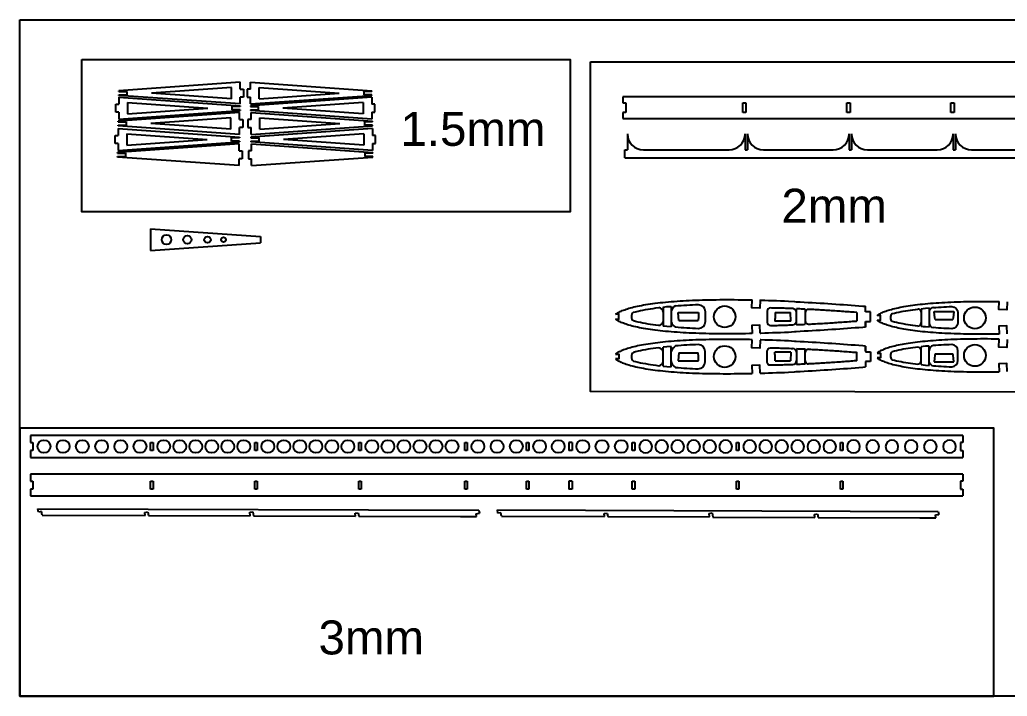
# Model space of a CAD drawing. Header units: inches. Extents: x 264 to 1849, y 18 to 441.
# Drawn here: x 264 to 881, y 18 to 441 of the extents above; entities that cross this region are included whole.
import ezdxf

# ---------------------------------------------------------------- set-up
doc = ezdxf.new("R2010")
doc.units = ezdxf.units.IN
doc.header["$MEASUREMENT"] = 0
doc.layers.add('7', color=7, linetype='Continuous')
doc.layers.add('LAYER01', color=7, linetype='Continuous')
doc.styles.get("Standard").update_dxf_attribs({"font": 'arial.ttf'})

# ---------------------------------------------------------------- blocks, each defined once
blk = doc.blocks.new('*U106')
blk.add_circle((0, 0), 4)
blk = doc.blocks.new('*U107')
at = {"color": 0, "linetype": 'ByBlock', "lineweight": -2, "transparency": 16777216}
for p in [(0, 0), (12, 0), (24, 0), (36, 0), (48, 0), (60, 0)]:
    blk.add_blockref('*U106', p, dxfattribs=at)
blk = doc.blocks.new('*U91')
blk.add_circle((0, 0), 4)
blk = doc.blocks.new('*U92')
at = {"color": 0, "linetype": 'ByBlock', "lineweight": -2, "transparency": 16777216}
for p in [(0, 0), (10, 0), (20, 0), (30, 0), (40, 0), (50, 0)]:
    blk.add_blockref('*U91', p, dxfattribs=at)
blk = doc.blocks.new('*U93')
blk.add_circle((0, 0), 4)
blk = doc.blocks.new('*U94')
at = {"color": 0, "linetype": 'ByBlock', "lineweight": -2, "transparency": 16777216}
for p in [(0, 0), (10, 0), (20, 0), (30, 0), (40, 0), (50, 0)]:
    blk.add_blockref('*U93', p, dxfattribs=at)
blk = doc.blocks.new('*U108')
blk.add_circle((0, 0), 4)
blk = doc.blocks.new('*U95')
at = {"color": 0, "linetype": 'ByBlock', "lineweight": -2, "transparency": 16777216}
for p in [(0, 0), (10, 0), (20, 0), (30, 0), (40, 0), (50, 0)]:
    blk.add_blockref('*U108', p, dxfattribs=at)
blk = doc.blocks.new('*U96')
blk.add_circle((0, 0), 4)
blk = doc.blocks.new('*U97')
at = {"color": 0, "linetype": 'ByBlock', "lineweight": -2, "transparency": 16777216}
for p in [(0, 0), (12, 0), (24, 0), (36, 0), (48, 0), (60, 0)]:
    blk.add_blockref('*U96', p, dxfattribs=at)
blk = doc.blocks.new('*U98')
blk.add_circle((0, 0), 4)
blk = doc.blocks.new('*U99')
at = {"color": 0, "linetype": 'ByBlock', "lineweight": -2, "transparency": 16777216}
for p in [(0, 0), (10, 0), (20, 0), (30, 0), (40, 0), (50, 0)]:
    blk.add_blockref('*U98', p, dxfattribs=at)
blk = doc.blocks.new('*U100')
blk.add_circle((0, 0), 4)
blk = doc.blocks.new('*U101')
at = {"color": 0, "linetype": 'ByBlock', "lineweight": -2, "transparency": 16777216}
for p in [(0, 0), (10, 0), (20, 0), (30, 0), (40, 0), (50, 0)]:
    blk.add_blockref('*U100', p, dxfattribs=at)
blk = doc.blocks.new('*U102')
blk.add_circle((0, 0), 4)
blk = doc.blocks.new('*U103')
at = {"color": 0, "linetype": 'ByBlock', "lineweight": -2, "transparency": 16777216}
for p in [(0, 0), (12, 0), (24, 0)]:
    blk.add_blockref('*U102', p, dxfattribs=at)
blk = doc.blocks.new('*U104')
blk.add_circle((0, 0), 4)
blk = doc.blocks.new('*U105')
at = {"color": 0, "linetype": 'ByBlock', "lineweight": -2, "transparency": 16777216}
for p in [(0, 0), (12, 0), (24, 0)]:
    blk.add_blockref('*U104', p, dxfattribs=at)

msp = doc.modelspace()

# ---------------------------------------------------------------- linework, layer by layer
for p, q in [((402.08, 402.06), (326.28, 396.76)), ((408.46, 402.06), (484.25, 396.76)), ((326.28, 396.26), (326.28, 396.76)), ((326.28, 396.26), (331.28, 396.26)), ((396.67, 398.76), (346.62, 395.26)), ((396.67, 391.76), (346.62, 395.26)), ((396.67, 391.76), (396.67, 398.76)), ((413.87, 391.76), (413.87, 398.76)), ((413.87, 398.76), (463.92, 395.26)), ((413.87, 391.76), (463.92, 395.26)), ((484.25, 396.26), (479.25, 396.26)), ((484.25, 396.26), (484.25, 396.76)), ((326.28, 393.76), (326.28, 394.26)), ((326.28, 394.26), (331.28, 394.26)), ((402.08, 388.46), (326.28, 393.76)), ((326.31, 392.68), (402.11, 387.38)), ((331.72, 389.38), (331.72, 382.38)), ((331.72, 389.38), (381.77, 385.88)), ((484.23, 392.68), (408.43, 387.38)), ((408.46, 388.46), (484.25, 393.76)), ((478.82, 389.38), (428.77, 385.88)), ((478.82, 389.38), (478.82, 382.38)), ((484.25, 394.26), (479.25, 394.26)), ((484.25, 393.76), (484.25, 394.26)), ((1223.31, 393), (640.98, 393)), ((640.98, 393), (640.98, 389.2)), ((640.98, 389.2), (642.98, 389.2)), ((642.98, 389.2), (642.98, 383.2)), ((715.98, 386.2), (715.98, 389.2)), ((715.98, 389.2), (717.98, 389.2)), ((717.98, 389.2), (717.98, 383.2)), ((780.98, 386.2), (780.98, 389.2)), ((780.98, 389.2), (782.98, 389.2)), ((782.98, 389.2), (782.98, 383.2)), ((845.98, 386.2), (845.98, 389.2)), ((845.98, 389.2), (847.98, 389.2)), ((847.98, 389.2), (847.98, 383.2)), ((401.66, 383.06), (325.87, 377.76)), ((326.31, 379.08), (402.11, 384.38)), ((331.72, 382.38), (381.77, 385.88)), ((402.11, 386.88), (397.11, 386.88)), ((402.11, 384.88), (397.11, 384.88)), ((402.11, 387.38), (402.11, 386.88)), ((402.11, 384.88), (402.11, 384.38)), ((408.43, 387.38), (408.43, 386.88)), ((408.43, 386.88), (413.43, 386.88)), ((408.43, 384.88), (408.43, 384.38)), ((408.43, 384.88), (413.43, 384.88)), ((484.23, 379.08), (408.43, 384.38)), ((408.88, 383.06), (484.67, 377.76)), ((478.82, 382.38), (428.77, 385.88)), ((640.98, 383.2), (640.98, 379.4)), ((642.98, 383.2), (640.98, 383.2)), ((715.98, 383.2), (715.98, 386.2)), ((717.98, 383.2), (715.98, 383.2)), ((780.98, 383.2), (780.98, 386.2)), ((782.98, 383.2), (780.98, 383.2)), ((845.98, 383.2), (845.98, 386.2)), ((847.98, 383.2), (845.98, 383.2)), ((325.87, 377.26), (325.87, 377.76)), ((325.87, 377.26), (330.87, 377.26)), ((396.25, 379.76), (346.2, 376.26)), ((396.25, 372.76), (346.2, 376.26)), ((396.25, 372.76), (396.25, 379.76)), ((414.29, 372.76), (414.29, 379.76)), ((414.29, 379.76), (464.34, 376.26)), ((414.29, 372.76), (464.34, 376.26)), ((484.67, 377.26), (479.67, 377.26)), ((484.67, 377.26), (484.67, 377.76)), ((640.98, 379.4), (1223.31, 379.4)), ((325.87, 374.76), (325.87, 375.26)), ((325.87, 375.26), (330.87, 375.26)), ((401.66, 369.46), (325.87, 374.76)), ((325.91, 373.05), (401.71, 367.75)), ((484.63, 373.05), (408.83, 367.75)), ((408.88, 369.46), (484.67, 374.76)), ((484.67, 375.26), (479.67, 375.26)), ((484.67, 374.76), (484.67, 375.26)), ((325.91, 359.45), (401.71, 364.75)), ((331.32, 369.75), (331.32, 362.75)), ((331.32, 369.75), (381.37, 366.25)), ((331.32, 362.75), (381.37, 366.25)), ((401.71, 367.25), (396.71, 367.25)), ((401.71, 365.25), (396.71, 365.25)), ((401.71, 367.75), (401.71, 367.25)), ((401.71, 365.25), (401.71, 364.75)), ((408.83, 367.75), (408.83, 367.25)), ((408.83, 367.25), (413.83, 367.25)), ((408.83, 365.25), (408.83, 364.75)), ((408.83, 365.25), (413.83, 365.25)), ((484.63, 359.45), (408.83, 364.75)), ((479.22, 369.75), (429.17, 366.25)), ((479.22, 362.75), (429.17, 366.25)), ((479.22, 369.75), (479.22, 362.75)), ((643.89, 369.85), (643.89, 359.85)), ((717.39, 369.85), (717.39, 359.85)), ((718.89, 369.85), (718.89, 359.85)), ((782.39, 369.85), (782.39, 359.85)), ((783.89, 369.85), (783.89, 359.85)), ((847.39, 369.85), (847.39, 359.85)), ((848.89, 369.85), (848.89, 359.85)), ((401.35, 363.55), (325.55, 358.25)), ((325.55, 357.75), (325.55, 358.25)), ((325.55, 357.75), (330.55, 357.75)), ((409.19, 363.55), (484.98, 358.25)), ((484.98, 357.75), (479.98, 357.75)), ((484.98, 357.75), (484.98, 358.25)), ((642.39, 354.85), (642.39, 359.85)), ((642.39, 359.85), (643.89, 359.85)), ((653.89, 359.85), (707.39, 359.85)), ((717.39, 359.85), (718.89, 359.85)), ((728.89, 359.85), (772.39, 359.85)), ((782.39, 359.85), (783.89, 359.85)), ((793.89, 359.85), (837.39, 359.85)), ((847.39, 359.85), (848.89, 359.85)), ((858.89, 359.85), (903.59, 359.85)), ((325.55, 355.25), (325.55, 355.75)), ((325.55, 355.75), (330.55, 355.75)), ((401.35, 349.95), (325.55, 355.25)), ((409.19, 349.95), (484.98, 355.25)), ((484.98, 355.75), (479.98, 355.75)), ((484.98, 355.25), (484.98, 355.75)), ((346.07, 310.49), (346.07, 296.89)), ((346.07, 310.49), (414.72, 305.69)), ((414.72, 305.69), (414.72, 301.69)), ((346.07, 296.89), (414.72, 301.69)), ((792.68, 252), (792.68, 249)), ((792.68, 234.24), (792.68, 237.24)), ((853.48, 181.29), (271.15, 181.29)), ((271.15, 181.29), (271.15, 176.99)), ((853.48, 181.29), (853.48, 176.99)), ((271.15, 176.99), (272.65, 176.99)), ((272.65, 176.99), (272.65, 171.99)), ((346.15, 174.49), (346.15, 176.99)), ((346.15, 176.99), (347.65, 176.99)), ((346.15, 171.99), (346.15, 174.49)), ((347.65, 176.99), (347.65, 171.99)), ((411.15, 174.49), (411.15, 176.99)), ((411.15, 176.99), (412.65, 176.99)), ((411.15, 171.99), (411.15, 174.49)), ((412.65, 176.99), (412.65, 171.99)), ((476.15, 174.49), (476.15, 176.99)), ((476.15, 176.99), (477.65, 176.99)), ((476.15, 171.99), (476.15, 174.49)), ((477.65, 176.99), (477.65, 171.99)), ((542.35, 174.49), (542.35, 176.99)), ((542.35, 176.99), (543.85, 176.99)), ((542.35, 171.99), (542.35, 174.49)), ((543.85, 176.99), (543.85, 171.99)), ((580.88, 174.49), (580.88, 176.99)), ((580.88, 176.99), (582.38, 176.99)), ((580.88, 171.99), (580.88, 174.49)), ((582.38, 176.99), (582.38, 171.99)), ((607.38, 176.99), (607.38, 171.99)), ((609.38, 176.99), (607.38, 176.99)), ((609.38, 176.99), (609.38, 171.99)), ((646.98, 174.49), (646.98, 176.99)), ((646.98, 176.99), (648.48, 176.99)), ((646.98, 171.99), (646.98, 174.49)), ((648.48, 176.99), (648.48, 171.99)), ((711.98, 174.49), (711.98, 176.99)), ((711.98, 176.99), (713.48, 176.99)), ((711.98, 171.99), (711.98, 174.49)), ((713.48, 176.99), (713.48, 171.99)), ((776.98, 174.49), (776.98, 176.99)), ((776.98, 176.99), (778.48, 176.99)), ((776.98, 171.99), (776.98, 174.49)), ((778.48, 176.99), (778.48, 171.99)), ((853.48, 176.99), (851.98, 176.99)), ((851.98, 176.99), (851.98, 171.99)), ((271.15, 171.99), (271.15, 167.69)), ((272.65, 171.99), (271.15, 171.99)), ((271.15, 167.69), (853.48, 167.69)), ((347.65, 171.99), (346.15, 171.99)), ((412.65, 171.99), (411.15, 171.99)), ((477.65, 171.99), (476.15, 171.99)), ((543.85, 171.99), (542.35, 171.99)), ((582.38, 171.99), (580.88, 171.99)), ((609.38, 171.99), (607.38, 171.99)), ((648.48, 171.99), (646.98, 171.99)), ((713.48, 171.99), (711.98, 171.99)), ((778.48, 171.99), (776.98, 171.99)), ((851.98, 171.99), (853.48, 171.99)), ((853.48, 171.99), (853.48, 167.69)), ((853.48, 157.24), (271.15, 157.24)), ((271.15, 157.24), (271.15, 152.94)), ((853.48, 157.24), (853.48, 152.94)), ((271.15, 152.94), (272.65, 152.94)), ((272.65, 152.94), (272.65, 147.94)), ((346.15, 150.44), (346.15, 152.94)), ((346.15, 152.94), (347.65, 152.94)), ((346.15, 147.94), (346.15, 150.44)), ((347.65, 152.94), (347.65, 147.94)), ((411.15, 150.44), (411.15, 152.94)), ((411.15, 152.94), (412.65, 152.94)), ((411.15, 147.94), (411.15, 150.44)), ((412.65, 152.94), (412.65, 147.94)), ((476.15, 150.44), (476.15, 152.94)), ((476.15, 152.94), (477.65, 152.94)), ((476.15, 147.94), (476.15, 150.44)), ((477.65, 152.94), (477.65, 147.94)), ((542.35, 150.44), (542.35, 152.94)), ((542.35, 152.94), (543.85, 152.94)), ((542.35, 147.94), (542.35, 150.44)), ((543.85, 152.94), (543.85, 147.94)), ((580.88, 150.44), (580.88, 152.94)), ((580.88, 152.94), (582.38, 152.94)), ((580.88, 147.94), (580.88, 150.44)), ((582.38, 152.94), (582.38, 147.94)), ((607.38, 152.94), (607.38, 147.94)), ((609.38, 152.94), (607.38, 152.94)), ((609.38, 152.94), (609.38, 147.94)), ((646.98, 150.44), (646.98, 152.94)), ((646.98, 152.94), (648.48, 152.94)), ((646.98, 147.94), (646.98, 150.44)), ((648.48, 152.94), (648.48, 147.94)), ((711.98, 150.44), (711.98, 152.94)), ((711.98, 152.94), (713.48, 152.94)), ((711.98, 147.94), (711.98, 150.44)), ((713.48, 152.94), (713.48, 147.94)), ((776.98, 150.44), (776.98, 152.94)), ((776.98, 152.94), (778.48, 152.94)), ((776.98, 147.94), (776.98, 150.44)), ((778.48, 152.94), (778.48, 147.94)), ((853.48, 152.94), (851.98, 152.94)), ((851.98, 152.94), (851.98, 147.94)), ((851.98, 152.94), (851.98, 150.44)), ((271.15, 147.94), (271.15, 143.64)), ((272.65, 147.94), (271.15, 147.94)), ((271.15, 143.64), (853.48, 143.64)), ((347.65, 147.94), (346.15, 147.94)), ((412.65, 147.94), (411.15, 147.94)), ((477.65, 147.94), (476.15, 147.94)), ((543.85, 147.94), (542.35, 147.94)), ((582.38, 147.94), (580.88, 147.94)), ((609.38, 147.94), (607.38, 147.94)), ((648.48, 147.94), (646.98, 147.94)), ((713.48, 147.94), (711.98, 147.94)), ((778.48, 147.94), (776.98, 147.94)), ((851.98, 147.94), (853.48, 147.94)), ((853.48, 147.94), (853.48, 143.64)), ((275.79, 135.57), (551.19, 134.66)), ((278.36, 131.62), (342.72, 131.4)), ((344.74, 131.39), (408.39, 131.17)), ((410.41, 131.16), (474.06, 130.94)), ((476.08, 130.94), (539.73, 130.72)), ((562.68, 134.85), (838.08, 133.95)), ((565.25, 130.91), (629.61, 130.68)), ((631.63, 130.68), (695.28, 130.46)), ((697.3, 130.45), (760.95, 130.23)), ((762.97, 130.22), (826.62, 130))]:
    msp.add_line(p, q)
at = {"color": 9}
for p, q in [((792.68, 258.56), (792.68, 262.08)), ((787.29, 258.19), (787.29, 252.9)), ((795.68, 258.56), (792.68, 258.56)), ((795.68, 252.56), (795.68, 258.56)), ((801.89, 256.35), (799.89, 256.35)), ((792.68, 249.03), (792.68, 252.56)), ((792.68, 252.56), (795.68, 252.56)), ((792.68, 237.2), (792.68, 233.68)), ((787.29, 228.05), (787.29, 233.34)), ((792.68, 233.68), (795.68, 233.68)), ((795.68, 233.68), (795.68, 227.68)), ((801.89, 229.88), (799.89, 229.88)), ((795.68, 227.68), (792.68, 227.68)), ((792.68, 227.68), (792.68, 224.16))]:
    msp.add_line(p, q, dxfattribs=at)
at = {"color": 7}
for p, q in [((276.08, 133.52), (275.79, 135.57)), ((278.06, 133.8), (276.08, 133.52)), ((278.36, 131.62), (278.06, 133.8)), ((342.44, 133.35), (344.43, 133.63)), ((342.72, 131.4), (342.44, 133.35)), ((344.43, 133.63), (344.74, 131.39)), ((408.07, 133.42), (410.05, 133.7)), ((408.39, 131.17), (408.07, 133.42)), ((410.05, 133.7), (410.41, 131.16)), ((473.8, 132.79), (475.78, 133.07)), ((474.06, 130.94), (473.8, 132.79)), ((475.78, 133.07), (476.08, 130.94)), ((549.48, 132.47), (551.46, 132.75)), ((549.73, 130.68), (549.48, 132.47)), ((551.19, 134.66), (551.46, 132.75)), ((562.97, 132.8), (562.68, 134.85)), ((564.95, 133.08), (562.97, 132.8)), ((565.25, 130.91), (564.95, 133.08)), ((629.33, 132.64), (631.32, 132.92)), ((629.61, 130.68), (629.33, 132.64)), ((631.32, 132.92), (631.63, 130.68)), ((694.96, 132.71), (696.94, 132.98)), ((695.28, 130.46), (694.96, 132.71)), ((696.94, 132.98), (697.3, 130.45)), ((760.69, 132.07), (762.67, 132.35)), ((760.95, 130.23), (760.69, 132.07)), ((762.67, 132.35), (762.97, 130.22)), ((836.37, 131.76), (838.35, 132.04)), ((836.62, 129.97), (836.37, 131.76)), ((838.08, 133.95), (838.35, 132.04))]:
    msp.add_line(p, q, dxfattribs=at)
at = {"color": 3}
msp.add_lwpolyline([(264.4, 441.09), (1834.81, 441.09), (1834.81, 18.48), (264.4, 18.48)], close=True, dxfattribs=at)
for centre, radius in [((356.07, 303.69), 3), ((369.07, 303.69), 2.6), ((381.67, 303.69), 2), ((391.67, 303.69), 1.5), ((704.7, 255.56), 6.73), ((860.98, 254.85), 6.79), ((704.7, 230.68), 6.73), ((860.98, 231.38), 6.79), ((589.07, 174.49), 4), ((600.7, 174.49), 4)]:
    msp.add_circle(centre, radius)
for centre, radius, start, end in [((653.89, 369.85), 10, 180, 270), ((707.39, 369.85), 10, 270, 0), ((728.89, 369.85), 10, 180, 270), ((772.39, 369.85), 10, 270, 0), ((793.89, 369.85), 10, 180, 270), ((837.39, 369.85), 10, 270, 0), ((858.89, 369.85), 10, 180, 270), ((649.94, 255.64), 3.55, 129.95246, 230.04754), ((811.43, 255.01), 3.26, 129.95246, 230.04754), ((649.94, 230.6), 3.55, 129.95246, 230.04754), ((811.43, 231.23), 3.26, 129.95246, 230.04754)]:
    msp.add_arc(centre, radius, start, end)
at = {"layer": '7', "linetype": 'Continuous'}
for points in [[(636.53, 257.06), (636.87, 257.35), (637.27, 257.63), (637.67, 257.9), (638.2, 258.21), (638.75, 258.5), (639.3, 258.77), (639.99, 259.08), (640.68, 259.38), (641.38, 259.66), (642.22, 259.97), (643.06, 260.26), (643.91, 260.54), (644.89, 260.83), (645.88, 261.11), (646.88, 261.37), (648, 261.65), (649.13, 261.91), (650.27, 262.16), (651.53, 262.42), (652.8, 262.67), (654.07, 262.9), (655.46, 263.13), (656.86, 263.36), (658.26, 263.57), (659.79, 263.78), (661.31, 263.98), (662.84, 264.17), (664.48, 264.36), (666.13, 264.54), (667.78, 264.7), (669.53, 264.87), (671.29, 265.02), (673.05, 265.16), (674.92, 265.3), (676.79, 265.42), (678.65, 265.54), (680.62, 265.65), (682.59, 265.75), (684.55, 265.83), (686.61, 265.92), (688.67, 265.99), (690.73, 266.05), (692.87, 266.11), (695.01, 266.16), (697.15, 266.19), (699.37, 266.22), (701.59, 266.24), (703.81, 266.25), (706.09, 266.26), (708.37, 266.25), (710.66, 266.24), (713, 266.22), (715.34, 266.2), (717.68, 266.16), (720.07, 266.12), (721.88, 266.08)], [(726.87, 265.84), (726.87, 265.84), (726.63, 260.84), (721.64, 261.08), (721.88, 266.08)], [(726.87, 265.95), (727.28, 265.94), (729.71, 265.87), (732.14, 265.79), (734.6, 265.71), (737.05, 265.62), (739.51, 265.52), (741.99, 265.42), (744.47, 265.31), (748.27, 265)], [(647.66, 258.37), (649.07, 258.72), (650.56, 259.06), (652.06, 259.39), (653.62, 259.7), (655.2, 259.99), (656.81, 260.28), (658.43, 260.54), (660.09, 260.79), (661.77, 261.03), (663.46, 261.25)], [(666.35, 261.6), (668.62, 261.85), (671.33, 262.02)], [(673.89, 262.34), (675.67, 262.48), (677.46, 262.62), (679.25, 262.74), (681.05, 262.86), (682.86, 262.96), (684.67, 263.06), (686.49, 263.15), (688.16, 263.23)], [(748.27, 265), (749.33, 264.95), (751.82, 264.81), (754.3, 264.68), (756.79, 264.53), (759.28, 264.39), (761.76, 264.24), (764.23, 264.09), (766.71, 263.94), (769.17, 263.78), (771.63, 263.62), (774.09, 263.45), (776.52, 263.28), (778.94, 263.11), (781.37, 262.93), (783.76, 262.76), (786.15, 262.58), (788.54, 262.4), (790.88, 262.22), (792.68, 262.08)], [(754.9, 260.29), (753.81, 260.34), (752.71, 260.39), (751.62, 260.44), (750.52, 260.49), (749.52, 260.53)], [(787.31, 258.18), (786.74, 258.23), (785.64, 258.31), (784.55, 258.4), (783.44, 258.48), (782.34, 258.56), (781.24, 258.64), (780.14, 258.72), (779.04, 258.81), (777.94, 258.88), (776.84, 258.96), (775.75, 259.04), (774.65, 259.12), (773.55, 259.19), (772.45, 259.26), (771.35, 259.34), (770.25, 259.41), (769.16, 259.48), (768.06, 259.55), (766.96, 259.62), (765.86, 259.69), (764.77, 259.75), (763.67, 259.82), (762.57, 259.88), (761.48, 259.94), (760.38, 260), (759.28, 260.06), (758.19, 260.12), (757.09, 260.18)], [(799.89, 256.35), (800.15, 256.57), (800.53, 256.85), (800.92, 257.1), (801.43, 257.4), (801.95, 257.68), (802.48, 257.94), (803.14, 258.24), (803.81, 258.52), (804.48, 258.79), (805.28, 259.09), (806.09, 259.37), (806.91, 259.63), (807.86, 259.92), (808.81, 260.18), (809.76, 260.44), (810.84, 260.7), (811.93, 260.96), (813.01, 261.2), (814.23, 261.45), (815.44, 261.68), (816.66, 261.9), (818.01, 262.13), (819.35, 262.34), (820.69, 262.55), (822.16, 262.75), (823.62, 262.95), (825.09, 263.13), (826.67, 263.31), (828.25, 263.48), (829.83, 263.64), (831.52, 263.79), (833.21, 263.94), (834.9, 264.07), (836.69, 264.21), (838.48, 264.33), (840.28, 264.44), (842.17, 264.54), (844.05, 264.64), (845.94, 264.72), (847.92, 264.8), (849.9, 264.87), (851.87, 264.93), (853.93, 264.99), (855.99, 265.03), (858.04, 265.07), (860.17, 265.09), (862.3, 265.11), (864.43, 265.13), (866.63, 265.13), (868.82, 265.13), (871.01, 265.11), (873.26, 265.1), (875.51, 265.07), (876.1, 265.06)], [(809.34, 257.51), (810.64, 257.83), (812, 258.15), (813.37, 258.44), (814.8, 258.73), (816.25, 259), (817.73, 259.26), (819.21, 259.5), (820.74, 259.73), (822.27, 259.95), (823.82, 260.15), (825.38, 260.35)], [(827.34, 260.57), (828.55, 260.7), (830.16, 260.86), (832.32, 261.06)], [(835.01, 261.28), (836.65, 261.41), (838.29, 261.52), (839.94, 261.62), (841.6, 261.72), (843.26, 261.81), (844.92, 261.89), (846.46, 261.97)], [(881.1, 264.9), (880.88, 259.84), (875.88, 260.06), (876.1, 265.05)], [(636.52, 254.06), (638.57, 254.06), (638.57, 257.06), (636.53, 257.06)], [(721.88, 245.04), (720.07, 245), (717.68, 244.96), (715.34, 244.92), (713, 244.9), (710.66, 244.88), (708.37, 244.86), (706.09, 244.86), (703.81, 244.86), (701.59, 244.88), (699.37, 244.9), (697.15, 244.93), (695.01, 244.96), (692.87, 245.01), (690.73, 245.07), (688.67, 245.13), (686.61, 245.2), (684.55, 245.28), (682.59, 245.37), (680.62, 245.47), (678.65, 245.58), (676.79, 245.7), (674.92, 245.82), (673.05, 245.96), (671.29, 246.1), (669.53, 246.25), (667.78, 246.42), (666.13, 246.58), (664.48, 246.76), (662.84, 246.95), (661.31, 247.13), (659.79, 247.33), (658.26, 247.55), (656.86, 247.76), (655.46, 247.98), (654.07, 248.22), (652.8, 248.45), (651.53, 248.7), (650.27, 248.96), (649.13, 249.2), (648, 249.47), (646.88, 249.75), (645.88, 250.01), (644.89, 250.29), (643.91, 250.58), (643.06, 250.85), (642.22, 251.15), (641.38, 251.46), (640.68, 251.74), (639.99, 252.04), (639.3, 252.35), (638.75, 252.62), (638.2, 252.91), (637.67, 253.22), (637.27, 253.49), (636.87, 253.77), (636.52, 254.06)], [(663.46, 250.03), (661.77, 250.26), (660.09, 250.49), (658.43, 250.75), (656.81, 251.01), (655.2, 251.29), (653.62, 251.59), (652.06, 251.9), (650.56, 252.22), (649.07, 252.57), (647.66, 252.92)], [(676.1, 253.23), (675.85, 255.5), (675.67, 258.2)], [(688.4, 258.18), (688.26, 255.5), (688.01, 253.23)], [(736.29, 258.24), (736.23, 257.14), (736.18, 256.05), (736.13, 254.95), (736.09, 253.86), (736.04, 252.86)], [(745.99, 252.76), (745.95, 253.86), (745.9, 254.95), (745.85, 256.05), (745.8, 257.14), (745.74, 258.24)], [(757.09, 250.94), (758.19, 251), (759.28, 251.05), (760.38, 251.11), (761.48, 251.18), (762.57, 251.24), (763.67, 251.3), (764.77, 251.37), (765.86, 251.43), (766.96, 251.5), (768.06, 251.57), (769.16, 251.64), (770.25, 251.71), (771.35, 251.78), (772.45, 251.85), (773.55, 251.93), (774.65, 252), (775.75, 252.08), (776.84, 252.16), (777.94, 252.23), (779.04, 252.31), (780.14, 252.39), (781.24, 252.47), (782.34, 252.56), (783.44, 252.64), (784.55, 252.72), (785.64, 252.81), (786.74, 252.89), (787.29, 252.93)], [(799.89, 253.35), (801.9, 253.35), (801.9, 256.35), (799.89, 256.35)], [(876.11, 244.65), (875.51, 244.64), (873.26, 244.61), (871.01, 244.59), (868.82, 244.58), (866.63, 244.58), (864.43, 244.58), (862.3, 244.59), (860.17, 244.61), (858.04, 244.64), (855.99, 244.68), (853.93, 244.72), (851.87, 244.78), (849.9, 244.84), (847.92, 244.91), (845.94, 244.99), (844.05, 245.07), (842.17, 245.17), (840.28, 245.27), (838.48, 245.38), (836.69, 245.5), (834.9, 245.63), (833.21, 245.77), (831.52, 245.92), (829.83, 246.07), (828.25, 246.23), (826.67, 246.4), (825.09, 246.58), (823.62, 246.76), (822.16, 246.96), (820.69, 247.16), (819.35, 247.36), (818.01, 247.58), (816.66, 247.81), (815.44, 248.03), (814.23, 248.26), (813.01, 248.51), (811.93, 248.75), (810.84, 249), (809.76, 249.27), (808.81, 249.52), (807.86, 249.79), (806.91, 250.07), (806.09, 250.34), (805.28, 250.62), (804.48, 250.91), (803.81, 251.18), (803.14, 251.47), (802.48, 251.77), (801.95, 252.03), (801.43, 252.31), (800.92, 252.61), (800.53, 252.86), (800.15, 253.14), (799.89, 253.35)], [(836.1, 253.78), (835.97, 254.99), (835.81, 256.59), (835.61, 258.76)], [(847.7, 258.76), (847.51, 256.59), (847.34, 254.99), (847.21, 253.78)], [(671.3, 249.3), (668.62, 249.44), (666.35, 249.69)], [(688.16, 248.06), (686.49, 248.13), (684.67, 248.22), (682.86, 248.32), (681.05, 248.43), (679.25, 248.54), (677.46, 248.67), (675.67, 248.8), (673.89, 248.94)], [(726.87, 245.28), (726.63, 250.28), (721.64, 250.03), (721.88, 245.04)], [(792.68, 249.03), (790.88, 248.89), (788.54, 248.71), (786.15, 248.53), (783.76, 248.35), (781.37, 248.18), (778.94, 248.01), (776.52, 247.83), (774.09, 247.67), (771.63, 247.5), (769.17, 247.34), (766.71, 247.18), (764.23, 247.02), (761.76, 246.87), (759.28, 246.72), (756.79, 246.58), (754.3, 246.44), (751.82, 246.3), (749.33, 246.17), (748.27, 246.11)], [(749.43, 250.58), (750.52, 250.63), (751.62, 250.68), (752.71, 250.73), (753.81, 250.78), (754.9, 250.83)], [(825.38, 249.68), (823.82, 249.87), (822.27, 250.08), (820.74, 250.29), (819.21, 250.52), (817.73, 250.77), (816.25, 251.03), (814.8, 251.3), (813.37, 251.58), (812, 251.88), (810.64, 252.19), (809.34, 252.52)], [(832.32, 248.97), (830.16, 249.16), (828.55, 249.33), (827.34, 249.46)], [(846.46, 248.06), (844.92, 248.13), (843.26, 248.21), (841.6, 248.3), (839.94, 248.4), (838.29, 248.51), (836.65, 248.62), (835.01, 248.74)], [(881.11, 244.87), (880.89, 249.86), (875.89, 249.64), (876.11, 244.65)], [(721.88, 241.2), (720.07, 241.24), (717.68, 241.28), (715.34, 241.32), (713, 241.34), (710.66, 241.36), (708.37, 241.38), (706.09, 241.38), (703.81, 241.38), (701.59, 241.36), (699.37, 241.34), (697.15, 241.31), (695.01, 241.28), (692.87, 241.23), (690.73, 241.17), (688.67, 241.11), (686.61, 241.04), (684.55, 240.95), (682.59, 240.87), (680.62, 240.77), (678.65, 240.66), (676.79, 240.54), (674.92, 240.42), (673.05, 240.28), (671.29, 240.14), (669.53, 239.99), (667.78, 239.82), (666.13, 239.66), (664.48, 239.48), (662.84, 239.29), (661.31, 239.11), (659.79, 238.9), (658.26, 238.69), (656.86, 238.48), (655.46, 238.26), (654.07, 238.02), (652.8, 237.79), (651.53, 237.54), (650.27, 237.28), (649.13, 237.03), (648, 236.77), (646.88, 236.49), (645.88, 236.23), (644.89, 235.95), (643.91, 235.66), (643.06, 235.38), (642.22, 235.09), (641.38, 234.78), (640.68, 234.5), (639.99, 234.2), (639.3, 233.89), (638.75, 233.62), (638.2, 233.33), (637.67, 233.02), (637.27, 232.75), (636.87, 232.47), (636.52, 232.18)], [(726.87, 240.96), (726.63, 235.96), (721.64, 236.2), (721.88, 241.2)], [(748.27, 246.11), (744.47, 245.81), (741.99, 245.7), (739.51, 245.6), (737.05, 245.5), (734.6, 245.41), (732.14, 245.32), (729.71, 245.25), (727.28, 245.18), (726.88, 245.16)], [(748.27, 240.13), (744.47, 240.43), (741.99, 240.54), (739.51, 240.64), (737.05, 240.74), (734.6, 240.83), (732.14, 240.91), (729.71, 240.99), (727.28, 241.06), (726.88, 241.07)], [(876.11, 241.59), (875.51, 241.6), (873.26, 241.63), (871.01, 241.65), (868.82, 241.66), (866.63, 241.66), (864.43, 241.66), (862.3, 241.64), (860.17, 241.63), (858.04, 241.6), (855.99, 241.56), (853.93, 241.52), (851.87, 241.46), (849.9, 241.4), (847.92, 241.33), (845.94, 241.25), (844.05, 241.17), (842.17, 241.07), (840.28, 240.97), (838.48, 240.86), (836.69, 240.74), (834.9, 240.6), (833.21, 240.47), (831.52, 240.32), (829.83, 240.17), (828.25, 240.01), (826.67, 239.84), (825.09, 239.66), (823.62, 239.48), (822.16, 239.28), (820.69, 239.08), (819.35, 238.87), (818.01, 238.66), (816.66, 238.43), (815.44, 238.21), (814.23, 237.98), (813.01, 237.73), (811.93, 237.49), (810.84, 237.23), (809.76, 236.97), (808.81, 236.71), (807.86, 236.45), (806.91, 236.16), (806.09, 235.9), (805.28, 235.62), (804.48, 235.32), (803.81, 235.05), (803.14, 234.77), (802.48, 234.47), (801.95, 234.21), (801.43, 233.93), (800.92, 233.63), (800.53, 233.38), (800.15, 233.1), (799.89, 232.88)], [(881.11, 241.37), (880.89, 236.38), (875.89, 236.6), (876.11, 241.59)], [(663.46, 236.21), (661.77, 235.98), (660.09, 235.74), (658.43, 235.49), (656.81, 235.23), (655.2, 234.95), (653.62, 234.65), (652.06, 234.34), (650.56, 234.02), (649.07, 233.67), (647.66, 233.32)], [(671.3, 236.94), (668.62, 236.8), (666.35, 236.55)], [(688.16, 238.18), (686.49, 238.11), (684.67, 238.02), (682.86, 237.92), (681.05, 237.81), (679.25, 237.7), (677.46, 237.57), (675.67, 237.44), (673.89, 237.3)], [(792.68, 237.2), (790.88, 237.34), (788.54, 237.52), (786.15, 237.71), (783.76, 237.88), (781.37, 238.06), (778.94, 238.23), (776.52, 238.4), (774.09, 238.57), (771.63, 238.74), (769.17, 238.9), (766.71, 239.06), (764.23, 239.22), (761.76, 239.37), (759.28, 239.51), (756.79, 239.66), (754.3, 239.8), (751.82, 239.94), (749.33, 240.07), (748.27, 240.13)], [(749.43, 235.66), (750.52, 235.61), (751.62, 235.56), (752.71, 235.51), (753.81, 235.46), (754.9, 235.41)], [(757.09, 235.3), (758.19, 235.24), (759.28, 235.18), (760.38, 235.12), (761.48, 235.06), (762.57, 235), (763.67, 234.94), (764.77, 234.87), (765.86, 234.81), (766.96, 234.74), (768.06, 234.67), (769.16, 234.6), (770.25, 234.53), (771.35, 234.46), (772.45, 234.39), (773.55, 234.31), (774.65, 234.24), (775.75, 234.16), (776.84, 234.08), (777.94, 234), (779.04, 233.93), (780.14, 233.85), (781.24, 233.77), (782.34, 233.68), (783.44, 233.6), (784.55, 233.52), (785.64, 233.43), (786.74, 233.35), (787.29, 233.31)], [(825.38, 236.56), (823.82, 236.37), (822.27, 236.16), (820.74, 235.94), (819.21, 235.71), (817.73, 235.47), (816.25, 235.21), (814.8, 234.94), (813.37, 234.66), (812, 234.36), (810.64, 234.05), (809.34, 233.72)], [(832.32, 237.27), (830.16, 237.07), (828.55, 236.91), (827.34, 236.78)], [(846.46, 238.18), (844.92, 238.11), (843.26, 238.03), (841.6, 237.94), (839.94, 237.84), (838.29, 237.73), (836.65, 237.62), (835.01, 237.5)], [(636.52, 232.18), (638.57, 232.18), (638.57, 229.18), (636.53, 229.18)], [(636.53, 229.18), (636.87, 228.89), (637.27, 228.61), (637.67, 228.34), (638.2, 228.03), (638.75, 227.74), (639.3, 227.47), (639.99, 227.16), (640.68, 226.86), (641.38, 226.58), (642.22, 226.27), (643.06, 225.98), (643.91, 225.7), (644.89, 225.41), (645.88, 225.13), (646.88, 224.87), (648, 224.59), (649.13, 224.33), (650.27, 224.08), (651.53, 223.82), (652.8, 223.57), (654.07, 223.34), (655.46, 223.1), (656.86, 222.88), (658.26, 222.67), (659.79, 222.46), (661.31, 222.25), (662.84, 222.07), (664.48, 221.88), (666.13, 221.7), (667.78, 221.54), (669.53, 221.37), (671.29, 221.22), (673.05, 221.08), (674.92, 220.94), (676.79, 220.82), (678.65, 220.7), (680.62, 220.59), (682.59, 220.49), (684.55, 220.4), (686.61, 220.32), (688.67, 220.25), (690.73, 220.19), (692.87, 220.13), (695.01, 220.08), (697.15, 220.05), (699.37, 220.02), (701.59, 220), (703.81, 219.98), (706.09, 219.98), (708.37, 219.98), (710.66, 220), (713, 220.02), (715.34, 220.04), (717.68, 220.08), (720.07, 220.12), (721.88, 220.16)], [(676.1, 233.01), (675.85, 230.74), (675.67, 228.03)], [(688.4, 228.06), (688.26, 230.74), (688.01, 233.01)], [(736.29, 228), (736.23, 229.1), (736.18, 230.19), (736.13, 231.29), (736.09, 232.38), (736.04, 233.38)], [(745.99, 233.48), (745.95, 232.38), (745.9, 231.29), (745.85, 230.19), (745.8, 229.1), (745.74, 228)], [(799.89, 232.88), (801.9, 232.88), (801.9, 229.88), (799.89, 229.88)], [(799.89, 229.88), (800.15, 229.67), (800.53, 229.39), (800.92, 229.14), (801.43, 228.84), (801.95, 228.56), (802.48, 228.3), (803.14, 228), (803.81, 227.71), (804.48, 227.45), (805.28, 227.15), (806.09, 226.87), (806.91, 226.61), (807.86, 226.32), (808.81, 226.06), (809.76, 225.8), (810.84, 225.54), (811.93, 225.28), (813.01, 225.04), (814.23, 224.79), (815.44, 224.56), (816.66, 224.34), (818.01, 224.11), (819.35, 223.89), (820.69, 223.69), (822.16, 223.49), (823.62, 223.29), (825.09, 223.11), (826.67, 222.93), (828.25, 222.76), (829.83, 222.6), (831.52, 222.45), (833.21, 222.3), (834.9, 222.17), (836.69, 222.03), (838.48, 221.91), (840.28, 221.8), (842.17, 221.7), (844.05, 221.6), (845.94, 221.52), (847.92, 221.44), (849.9, 221.37), (851.87, 221.31), (853.93, 221.25), (855.99, 221.21), (858.04, 221.17), (860.17, 221.14), (862.3, 221.12), (864.43, 221.11), (866.63, 221.11), (868.82, 221.11), (871.01, 221.12), (873.26, 221.14), (875.51, 221.17), (876.1, 221.18)], [(809.34, 228.73), (810.64, 228.41), (812, 228.09), (813.37, 227.79), (814.8, 227.51), (816.25, 227.24), (817.73, 226.98), (819.21, 226.74), (820.74, 226.51), (822.27, 226.29), (823.82, 226.09), (825.38, 225.89)], [(836.1, 232.46), (835.97, 231.25), (835.81, 229.64), (835.61, 227.48)], [(847.7, 227.48), (847.51, 229.64), (847.34, 231.25), (847.21, 232.46)], [(647.66, 227.87), (649.07, 227.52), (650.56, 227.18), (652.06, 226.85), (653.62, 226.54), (655.2, 226.25), (656.81, 225.96), (658.43, 225.7), (660.09, 225.45), (661.77, 225.21), (663.46, 224.99)], [(666.35, 224.64), (668.62, 224.39), (671.33, 224.21)], [(673.89, 223.9), (675.67, 223.76), (677.46, 223.62), (679.25, 223.5), (681.05, 223.38), (682.86, 223.27), (684.67, 223.18), (686.49, 223.09), (688.16, 223.01)], [(726.87, 220.4), (726.87, 220.4), (726.63, 225.4), (721.64, 225.16), (721.88, 220.16)], [(748.27, 221.24), (749.33, 221.29), (751.82, 221.42), (754.3, 221.56), (756.79, 221.7), (759.28, 221.85), (761.76, 222), (764.23, 222.15), (766.71, 222.3), (769.17, 222.46), (771.63, 222.62), (774.09, 222.79), (776.52, 222.96), (778.94, 223.13), (781.37, 223.3), (783.76, 223.48), (786.15, 223.66), (788.54, 223.84), (790.88, 224.02), (792.68, 224.16)], [(754.9, 225.95), (753.81, 225.9), (752.71, 225.85), (751.62, 225.8), (750.52, 225.75), (749.52, 225.71)], [(787.31, 228.06), (786.74, 228.01), (785.64, 227.93), (784.55, 227.84), (783.44, 227.76), (782.34, 227.68), (781.24, 227.59), (780.14, 227.51), (779.04, 227.43), (777.94, 227.35), (776.84, 227.28), (775.75, 227.2), (774.65, 227.12), (773.55, 227.05), (772.45, 226.97), (771.35, 226.9), (770.25, 226.83), (769.16, 226.76), (768.06, 226.69), (766.96, 226.62), (765.86, 226.55), (764.77, 226.49), (763.67, 226.42), (762.57, 226.36), (761.48, 226.3), (760.38, 226.24), (759.28, 226.18), (758.19, 226.12), (757.09, 226.06)], [(827.34, 225.67), (828.55, 225.54), (830.16, 225.38), (832.32, 225.18)], [(835.01, 224.96), (836.65, 224.83), (838.29, 224.72), (839.94, 224.62), (841.6, 224.52), (843.26, 224.43), (844.92, 224.34), (846.46, 224.27)], [(881.1, 221.34), (880.88, 226.4), (875.88, 226.18), (876.1, 221.19)], [(726.87, 220.29), (727.28, 220.3), (729.71, 220.37), (732.14, 220.45), (734.6, 220.53), (737.05, 220.62), (739.51, 220.72), (741.99, 220.82), (744.47, 220.93), (748.27, 221.24)]]:
    msp.add_lwpolyline(points, dxfattribs=at)
for points in [[(688.16, 263.23, -0.409078), (692.41, 258.9), (692.41, 252.38, -0.409078), (688.16, 248.06)], [(747.21, 260.63), (745.05, 260.71), (743.96, 260.75), (742.87, 260.78), (741.78, 260.82), (740.68, 260.85), (739.59, 260.88), (738.5, 260.91), (737.41, 260.94), (736.32, 260.97), (735.23, 260.99), (734.14, 261.01), (733.29, 261.03, 0.419355), (731.25, 259.03), (731.25, 252.13, 0.414214), (733.25, 250.13), (735.23, 250.13), (736.32, 250.15), (737.41, 250.18), (738.5, 250.21), (739.59, 250.23), (740.68, 250.27), (741.78, 250.3), (742.87, 250.33), (743.96, 250.37), (745.05, 250.41), (746.15, 250.45), (747.24, 250.49)], [(846.46, 261.97, -0.409078), (850.35, 258), (850.35, 252.02, -0.409078), (846.46, 248.06)], [(688.16, 223.01, 0.409078), (692.41, 227.34), (692.41, 233.86, 0.409078), (688.16, 238.18)], [(747.21, 225.61), (745.05, 225.53), (743.96, 225.49), (742.87, 225.46), (741.78, 225.42), (740.68, 225.39), (739.59, 225.35), (738.5, 225.33), (737.41, 225.3), (736.32, 225.27), (735.23, 225.25), (734.14, 225.23), (733.29, 225.21, -0.419355), (731.25, 227.21), (731.25, 234.11, -0.414214), (733.25, 236.11), (735.23, 236.11), (736.32, 236.09), (737.41, 236.06), (738.5, 236.03), (739.59, 236), (740.68, 235.97), (741.78, 235.94), (742.87, 235.9), (743.96, 235.87), (745.05, 235.83), (746.15, 235.79), (747.24, 235.75)], [(846.46, 224.27, 0.409078), (850.35, 228.24), (850.35, 234.21, 0.409078), (846.46, 238.18)]]:
    msp.add_lwpolyline(points, format="xyb", dxfattribs=at)
at = {"layer": 'LAYER01', "color": 7, "linetype": 'Continuous'}
for p, q in [((402.08, 397.76), (402.08, 402.06)), ((408.46, 397.76), (408.46, 402.06)), ((402.08, 397.76), (404.08, 397.76)), ((404.08, 397.76), (404.08, 392.76)), ((408.46, 397.76), (406.46, 397.76)), ((406.46, 397.76), (406.46, 392.76)), ((326.31, 392.68), (326.31, 388.38)), ((404.08, 392.76), (402.08, 392.76)), ((402.08, 388.46), (402.08, 392.76)), ((406.46, 392.76), (408.46, 392.76)), ((408.46, 388.46), (408.46, 392.76)), ((484.23, 392.68), (484.23, 388.38)), ((324.31, 388.38), (326.31, 388.38)), ((324.31, 383.38), (324.31, 388.38)), ((326.31, 383.38), (324.31, 383.38)), ((326.31, 383.38), (326.31, 379.08)), ((401.66, 378.76), (401.66, 383.06)), ((408.88, 378.76), (408.88, 383.06)), ((486.23, 388.38), (484.23, 388.38)), ((484.23, 383.38), (486.23, 383.38)), ((484.23, 383.38), (484.23, 379.08)), ((486.23, 383.38), (486.23, 388.38)), ((401.66, 378.76), (403.66, 378.76)), ((403.66, 378.76), (403.66, 373.76)), ((408.88, 378.76), (406.88, 378.76)), ((406.88, 378.76), (406.88, 373.76)), ((325.91, 373.05), (325.91, 368.75)), ((403.66, 373.76), (401.66, 373.76)), ((401.66, 369.46), (401.66, 373.76)), ((406.88, 373.76), (408.88, 373.76)), ((408.88, 369.46), (408.88, 373.76)), ((484.63, 373.05), (484.63, 368.75)), ((323.91, 368.75), (325.91, 368.75)), ((323.91, 363.75), (323.91, 368.75)), ((486.63, 368.75), (484.63, 368.75)), ((486.63, 363.75), (486.63, 368.75)), ((325.91, 363.75), (323.91, 363.75)), ((325.91, 363.75), (325.91, 359.45)), ((401.35, 359.25), (401.35, 363.55)), ((401.35, 359.25), (403.35, 359.25)), ((403.35, 359.25), (403.35, 354.25)), ((409.19, 359.25), (407.19, 359.25)), ((407.19, 359.25), (407.19, 354.25)), ((409.19, 359.25), (409.19, 363.55)), ((484.63, 363.75), (486.63, 363.75)), ((484.63, 363.75), (484.63, 359.45)), ((403.35, 354.25), (401.35, 354.25)), ((401.35, 349.95), (401.35, 354.25)), ((407.19, 354.25), (409.19, 354.25)), ((409.19, 349.95), (409.19, 354.25))]:
    msp.add_line(p, q, dxfattribs=at)
at = {"layer": 'LAYER01'}
for p, q in [((331.28, 396.26), (331.28, 394.26)), ((479.25, 396.26), (479.25, 394.26)), ((397.11, 384.88), (397.11, 386.88)), ((413.43, 384.88), (413.43, 386.88)), ((330.87, 377.26), (330.87, 375.26)), ((479.67, 377.26), (479.67, 375.26)), ((396.71, 365.25), (396.71, 367.25)), ((413.83, 365.25), (413.83, 367.25)), ((330.55, 357.75), (330.55, 355.75)), ((479.98, 357.75), (479.98, 355.75)), ((642.39, 354.85), (1224.72, 354.85)), ((666.35, 261.6), (666.35, 249.69)), ((671.33, 262.02), (671.3, 249.3)), ((749.43, 250.58), (749.52, 260.53)), ((754.9, 260.29), (754.9, 250.83)), ((827.34, 260.57), (827.34, 249.46)), ((832.32, 261.06), (832.32, 248.97)), ((675.67, 258.2), (688.4, 258.18)), ((676.1, 253.23), (688.01, 253.23)), ((736.29, 258.24), (745.74, 258.24)), ((835.61, 258.76), (847.7, 258.76)), ((836.1, 253.78), (847.21, 253.78)), ((745.99, 252.76), (736.04, 252.86)), ((666.35, 224.64), (666.35, 236.55)), ((671.33, 224.21), (671.3, 236.94)), ((749.43, 235.66), (749.52, 225.71)), ((754.9, 225.95), (754.9, 235.41)), ((827.34, 225.67), (827.34, 236.78)), ((832.32, 225.18), (832.32, 237.27)), ((676.1, 233.01), (688.01, 233.01)), ((745.99, 233.48), (736.04, 233.38)), ((836.1, 232.46), (847.21, 232.46)), ((675.67, 228.03), (688.4, 228.06)), ((736.29, 228), (745.74, 228)), ((835.61, 227.48), (847.7, 227.48)), ((539.73, 130.72), (549.73, 130.68)), ((826.62, 130), (836.62, 129.97))]:
    msp.add_line(p, q, dxfattribs=at)
for points in [[(303.08, 416.35), (608.07, 416.35), (608.07, 321.11), (303.08, 321.11)], [(620.97, 414.84), (1284.24, 414.84), (1280.97, 208.1), (620.97, 208.85)], [(264.4, 18.48), (872.76, 18.48), (872.76, 185.86), (264.4, 185.86)]]:
    msp.add_lwpolyline(points, close=True, dxfattribs=at)
for centre, radius, start, end in [((663.38, 258.29), 2.97, 0.47118, 88.5293), ((675.76, 258.31), 4.44, 114.87286, 180.00365), ((747.04, 258.17), 2.46, 358.74815, 85.32675), ((756.99, 258.09), 2.09, 87.23744, 179.22863), ((825.33, 258.33), 2.02, 2.54764, 88.49855), ((835.46, 257.88), 3.43, 97.64252, 156.48831), ((662.49, 254.22), 4.29, 283.03162, 334.00584), ((676.97, 253.97), 5.89, 196.13023, 238.54412), ((746.93, 253), 2.52, 277.06905, 357.01557), ((757.07, 253.13), 2.19, 186.82585, 270.51682), ((825.06, 251.94), 2.28, 278.06311, 359.05509), ((835.44, 251.83), 3.12, 178.70802, 262.08112), ((662.49, 232.02), 4.29, 25.99416, 76.96838), ((676.97, 232.27), 5.89, 121.45588, 163.86977), ((746.93, 233.24), 2.52, 2.98443, 82.93095), ((757.07, 233.11), 2.19, 89.48318, 173.17415), ((825.06, 234.3), 2.28, 0.94491, 81.93689), ((835.44, 234.41), 3.12, 97.91888, 181.29198), ((663.38, 227.95), 2.97, 271.4707, 359.52882), ((675.76, 227.93), 4.44, 179.99635, 245.12714), ((747.04, 228.07), 2.46, 274.67325, 1.25185), ((756.99, 228.15), 2.09, 180.77137, 272.76256), ((825.33, 227.91), 2.02, 271.50145, 357.45236), ((835.46, 228.36), 3.43, 203.51169, 262.35748)]:
    msp.add_arc(centre, radius, start, end, dxfattribs=at)

# ---------------------------------------------------------------- block references
for name, p in [('*U107', (279.51, 174.49)), ('*U92', (354.34, 174.49)), ('*U94', (419.34, 174.49)), ('*U95', (484.34, 174.49)), ('*U103', (550.54, 174.49)), ('*U105', (616.07, 174.49))]:
    msp.add_blockref(name, p)
at = {"xscale": -1}
for name, p in [('*U101', (705.3, 174.49)), ('*U99', (770.3, 174.49)), ('*U97', (845.12, 174.49))]:
    msp.add_blockref(name, p, dxfattribs=at)

# ---------------------------------------------------------------- texts
at = {"layer": 'LAYER01'}
for s, p in [('1.5mm', (502.16, 362.31)), ('2mm', (740.12, 314.3)), ('3mm', (451.02, 44.6))]:
    msp.add_text(s, height=21.22, dxfattribs=at).set_placement(p)

doc.saveas('drawing.dxf')
